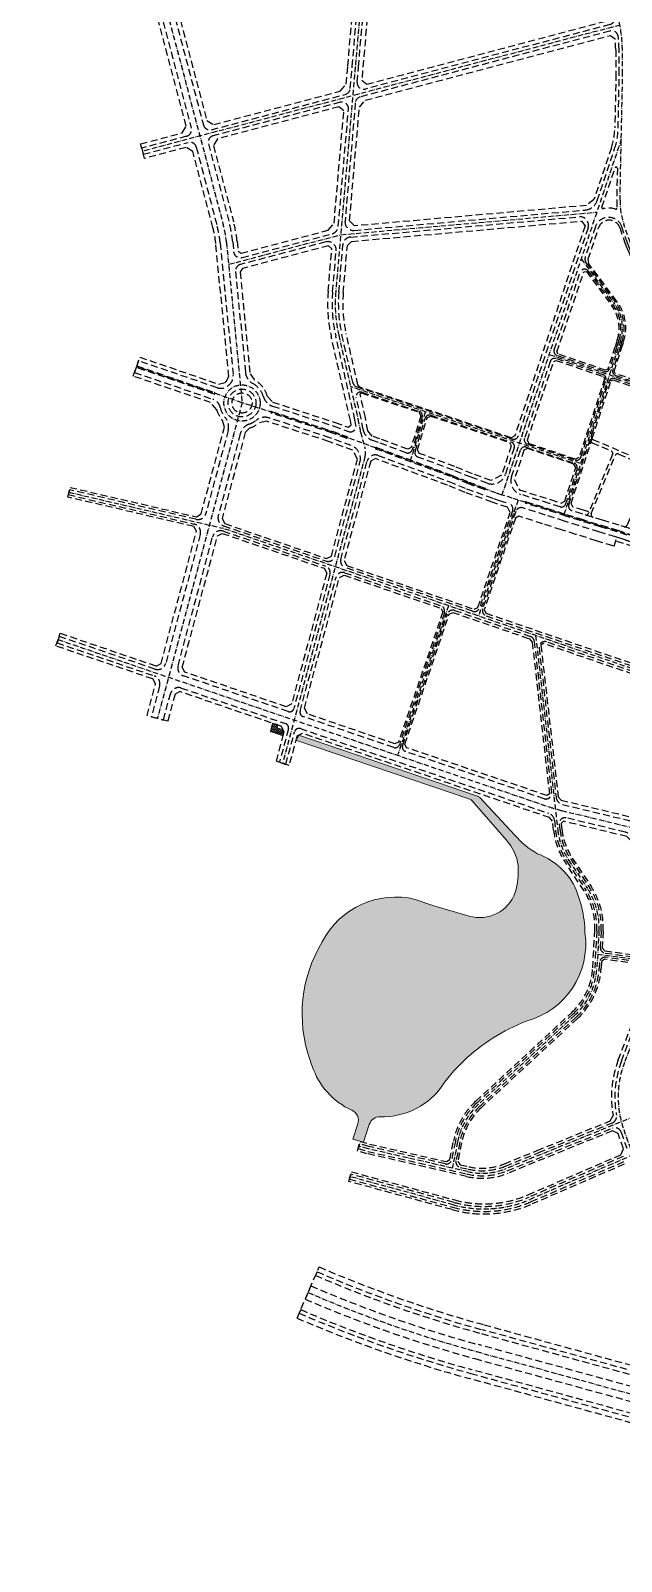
# Model space of a CAD drawing. Header units: metres. Extents: x 566631 to 571358, y 2062953 to 2068466.
# Drawn here: x 566754 to 567814, y 2063001 to 2065749 of the extents above; entities that cross this region are included whole.
import ezdxf

# ---------------------------------------------------------------- set-up
doc = ezdxf.new("R2010")
doc.units = ezdxf.units.M
doc.linetypes.add('ACAD_ISO10W100', pattern=[18.5, 12, -3, 0.5, -3])
doc.linetypes.add('HIDDEN', pattern=[0.375, 0.25, -0.125])
doc.layers.add('datMatNc', color=150, linetype='CONTINUOUS', lineweight=13)
for name, color, linetype in [('hacth sdd', 8, 'CONTINUOUS'), ('LogDg phu', 7, 'CONTINUOUS'), ('TimDg', 222, 'CONTINUOUS'), ('ViaHeSphu', 32, 'CONTINUOUS')]:
    doc.layers.add(name, color=color, linetype=linetype)
pattern_1 = [(0, (0, 0), (1.5875, 1.5875), [1.5875, -1.5875])]

msp = doc.modelspace()

# ---------------------------------------------------------------- hatches: boundary and pattern name
at = {"layer": 'hacth sdd'}
h = msp.add_hatch(dxfattribs=at)
h.set_pattern_fill('DASH', color=152, scale=0.5, style=0)
h.set_pattern_definition(pattern_1)
h.paths.add_polyline_path([(567196.5328415207, 2064497.738749619), (567197.8312388493, 2064502.578628437), (567188.344835457, 2064505.811150837), (567184.4496434717, 2064491.291514383), (567207.2170116127, 2064483.533460625), (567209.0393340427, 2064490.326311731), (567206.9845660216, 2064494.177290954)])
h = msp.add_hatch(dxfattribs=at)
h.set_pattern_fill('DASH', color=152, scale=0.5, style=0)
h.set_pattern_definition(pattern_1)
edge = h.paths.add_edge_path()
edge.add_arc((567409.439482877, 2064045.328761848), 148.5659409522286, 76.35179976346518, 152.7003840690624, ccw=False)
edge.add_line((567444.4950569529, 2064189.699622957), (567477.867174167, 2064177.959347559))
edge.add_line((567477.867174167, 2064177.959347559), (567540.9713856919, 2064159.622732107))
edge.add_arc((567559.9020532921, 2064224.997179553), 68.06018332867325, 253.8504168210014, 340.1410020687476)
edge.add_arc((567488.9586473359, 2064240.859990865), 140.4736999447239, 343.8881606613551, 363.9045468873496)
edge.add_arc((567545.5678099853, 2064239.116065908), 84.30053637577922, 7.70980706688391, 42.30183227612697)
edge.add_line((567607.9172936274, 2064295.853375703), (567546.7788459896, 2064366.386800929))
edge.add_arc((567539.2224577861, 2064359.836915638), 10.00000000062251, 40.9187801760177, 71.1832918045184)
edge.add_line((567542.4478751541, 2064369.302468068), (567229.984379754, 2064475.775406866))
edge.add_line((567229.984379754, 2064475.775406866), (567235.4104146592, 2064484.491091808))
edge.add_line((567235.4104146592, 2064484.491091808), (567556.0925156688, 2064375.217636774))
edge.add_arc((567552.8670983035, 2064365.752084344), 9.999999999186048, 43.03295591236781, 71.18329181774891, ccw=False)
edge.add_line((567560.1767113288, 2064372.576273483), (567623.2950252508, 2064304.968175263))
edge.add_arc((567731.5390515508, 2064395.335912226), 141.0074363763486, 219.8568832772078, 241.3467075162383)
edge.add_arc((567619.0922438592, 2064152.8826137), 126.8974977788511, 30.486607752572297, 69.31085971670842, ccw=False)
edge.add_arc((567534.5939523826, 2064125.388527615), 214.521277917157, 1.1773634486812057, 25.35807071409431, ccw=False)
edge.add_arc((567606.9511447549, 2064109.880586047), 143.5074604831693, -75.14867476411041, 7.977189961455679, ccw=False)
edge.add_arc((567775.1970408432, 2063639.992963159), 356.312927559991, 111.6511517485188, 133.1763741897588)
edge.add_arc((567726.6457406215, 2063691.737588033), 285.3570613012404, 133.1763741899961, 146.7714060176707)
edge.add_arc((567385.2216758681, 2063931.842116379), 132.5291037827885, 268.3869494716492, 320.815577192592, ccw=False)
edge.add_arc((567380.9281455987, 2063779.373453702), 19.99999999942256, 88.38712393226747, 161.948496993472)
edge.add_line((567361.9125784466, 2063785.570889128), (567351.4476648566, 2063753.461435227))
edge.add_line((567351.4476648566, 2063753.461435227), (567332.1915393996, 2063758.920766538))
edge.add_line((567332.1915393996, 2063758.920766538), (567341.2538583825, 2063786.72664483))
edge.add_arc((567322.2382912299, 2063792.924080256), 19.9999999998844, 341.9484969925137, 425.6109726984901)
edge.add_arc((567385.2216758685, 2063931.842116379), 132.529103783184, 198.2797114627122, 245.6111914585301, ccw=False)
edge.add_arc((567491.7679007688, 2063983.816224028), 250.507816456058, 199.0395119997098, 201.9262143987718, ccw=False)
edge.add_arc((567491.767900788, 2063983.816224025), 250.507816473157, 148.8316699562525, 199.0395119975718, ccw=False)

# ---------------------------------------------------------------- linework, layer by layer
at = {"layer": 'datMatNc', "linetype": 'Continuous'}
msp.add_lwpolyline([(567196.5328415207, 2064497.738749619), (567197.8312388493, 2064502.578628437), (567188.344835457, 2064505.811150837), (567184.4496434717, 2064491.291514383), (567207.2170116127, 2064483.533460625), (567209.0393340427, 2064490.326311731), (567206.9845660216, 2064494.177290954)], close=True, dxfattribs=at)
msp.add_lwpolyline([(567277.4207708054, 2064113.467579522, -0.3460298224271914), (567444.4950569529, 2064189.699622957), (567477.867174167, 2064177.959347559), (567540.9713856919, 2064159.622732107, 0.3953758625944973), (567623.9147974994, 2064201.876687911, 0.08756070964333275), (567629.1062907029, 2064250.425472286, 0.1520929217242332), (567607.9172936274, 2064295.853375703), (567546.7788459896, 2064366.386800929, 0.1328268304142825), (567542.4478751541, 2064369.302468068), (567229.984379754, 2064475.775406866), (567235.4104146592, 2064484.491091808), (567556.0925156688, 2064375.217636774, -0.1234504681101038), (567560.1767113288, 2064372.576273483), (567623.2950252508, 2064304.968175263, 0.09404282514558131), (567663.9248170749, 2064271.596620125, -0.171042043311651), (567728.4458793751, 2064217.262403557, -0.105901495999473), (567749.0699404447, 2064129.79638696, -0.3794942581787468), (567643.733790257, 2063971.167110839, 0.09419864720225449), (567531.3911819159, 2063899.834463884, 0.05938919283771991), (567487.9471433682, 2063848.107764549, -0.2328389696996911), (567381.4910712022, 2063799.365530001, 0.3324685421918747), (567361.9125784466, 2063785.570889128), (567351.4476648566, 2063753.461435227), (567332.1915393996, 2063758.920766538), (567341.2538583825, 2063786.72664483, 0.38217525221227), (567330.4968915795, 2063811.139335409, -0.2095096838573932), (567259.3804408102, 2063890.273535593, -0.01259628148562091), (567254.9644064361, 2063902.095534008, -0.222646308129913)], format="xyb", close=True, dxfattribs=at)
at = {"layer": 'LogDg phu', "linetype": 'HIDDEN', "ltscale": 50}
for points in [[(567342.3764804489, 2065684.115206062), (567367.0485707542, 2065965.747305955, -0.3162801207754457), (567375.9396792423, 2065976.30254163), (567683.1664304101, 2066057.411870524, -0.4824600276535601), (567698.223831549, 2066046.179445665), (567698.5305658912, 2066036.237316696), (567718.0483342491, 2065983.299657691), (567736.2004704069, 2065939.6103724), (567753.3433037947, 2065898.351773408), (567764.1834572515, 2065872.260404062), (567782.889280884, 2065827.239828553), (567791.5580962572, 2065806.374498329, -0.033971309950736), (567802.1595765763, 2065774.99941431, -0.4141603264595829), (567793.6196556231, 2065760.3359426), (567355.0513083818, 2065644.551805246, -0.5192549419956226), (567340.033396713, 2065657.194793225), (567342.3764804489, 2065684.115206062)], [(566967.9174883083, 2065856.171587669), (567042.307312655, 2065574.397045132, -0.4142135623401276), (567033.7679482679, 2065559.731464482), (566953.3132458287, 2065538.49103897), (566956.1849097031, 2065527.613720982), (567036.6396121664, 2065548.8541465, -0.4142135624060628), (567051.3051928186, 2065540.314782113), (567088.8582494761, 2065398.070927488, -0.0402322846934497), (567094.2187462795, 2065368.222162012), (567117.3760888429, 2065130.908479357, -0.2624126461045637), (567109.4396041232, 2065112.942856042, 0.0118165037042764), (567107.9522612247, 2065111.776093484, -0.260086503309049), (567088.7782610843, 2065108.288434618), (566947.5787513636, 2065156.49035243), (566944.5096003562, 2065147.499784477), (567084.1195619818, 2065099.840497917, -0.4265863132600625), (567084.7284486472, 2065098.531548877), (567084.3655542753, 2065097.598768832, -0.4019481200191961), (567083.1105305556, 2065097.014966725), (566943.540394775, 2065144.660657756), (566940.4712437675, 2065135.670089804), (567081.083032462, 2065087.668804988, -0.2654404804537039), (567094.2069553529, 2065072.792998288, 0.1289824447587912), (567103.2287935172, 2065054.608518793, -0.2498084157824932), (567108.5320311891, 2065031.700871061), (567068.5685756912, 2064882.733927342, -0.4047162769188344), (567050.6675441359, 2064872.014075585), (566823.6585773039, 2064925.062560969), (566821.6105918867, 2064916.298671666), (567047.3835726546, 2064863.539017112, -0.4237750589640522), (567058.4579861526, 2064845.045904522), (566996.3383680542, 2064613.490110914, -0.4337726607358509), (566977.0125194772, 2064603.178412685), (566805.0907466096, 2064661.761308526), (566801.2202457692, 2064650.40264561), (566975.7822340187, 2064590.920087904, -0.3949212833889752), (566985.4318304949, 2064572.835128843), (566970.5779161471, 2064517.465987334), (566992.3094999103, 2064511.636041717), (567004.9616059004, 2064558.797768286, -0.4337726606861456), (567024.2874544772, 2064569.109466514), (567211.5355773472, 2064505.30406774, -0.3949212834341722), (567216.6820288015, 2064495.658756241), (567200.6772099305, 2064435.999527019), (567212.060894001, 2064432.12050014), (567227.7903876147, 2064490.753432669, -0.4337726606921788), (567238.0975068556, 2064496.253005058), (567684.1139389406, 2064344.271474453, -0.2900222171443807), (567694.1796880765, 2064331.768582153), (567696.1910948097, 2064314.0871428, 0.1182637780138155), (567716.7542810475, 2064257.526784261), (567750.3159753281, 2064206.760376808, -0.1612753014736324), (567770.1933281597, 2064133.32452829), (567766.4742240764, 2064066.327757155, -0.194580537959424), (567727.8392411614, 2063984.222129992), (567555.2530941562, 2063824.526090134, 0.1582410904385305), (567516.34570712, 2063755.016573679), (567509.8900405753, 2063722.572374841, -0.4225308079342701), (567497.853923874, 2063714.77533935), (567361.3205208088, 2063745.985010838), (567344.0987715119, 2063750.86757329), (567341.6439210448, 2063742.208837289), (567359.0888402696, 2063737.263003613), (567537.361360447, 2063696.512339929, 0.1537583307204638), (567609.5273392772, 2063702.327144399), (567798.1196230582, 2063778.865018591, -0.4281684414986346), (567813.9527725921, 2063771.726391516), (567824.0354738234, 2063743.051645125, -0.3938343611780596)], [(567803.2715731764, 2065502.901173255, -0.9025807683757392), (567807.1673159035, 2065502.224382476), (567806.0101728828, 2065445.400323274, 0.0273015756544883), (567806.4993906249, 2065431.113326541, -0.5339524312746341), (567803.9121422686, 2065429.026520696, 0.1338492951280362), (567781.9742060346, 2065429.817181083, -0.6587787709091995), (567779.6219140326, 2065432.400548756), (567803.2715731764, 2065502.901173255)], [(567188.0746351178, 2065075.197311073), (567298.3486884257, 2065039.292747488), (567324.5891875827, 2065029.660673886, 0.5803112575973067), (567337.8722966141, 2065040.845112232), (567336.0472208107, 2065050.836615242), (567301.4909098818, 2065201.402303735, -0.078264583275548), (567295.9760068007, 2065280.749217998), (567302.3739068906, 2065354.256668479, 0.5192549419486734), (567283.6015173068, 2065370.060403453), (567130.7110569918, 2065329.696592083, 0.3678511276071161), (567121.8308928075, 2065316.928681291), (567139.526818053, 2065135.582951462, 0.2489147921579433), (567152.473598961, 2065116.043815468, -0.2004591865798307), (567171.8003204897, 2065092.018007753, 0.2485022821608421), (567188.0746351178, 2065075.197311073)], [(567805.7562472186, 2065180.451965599), (567793.4342465607, 2065142.607278973, -0.4180660477976023), (567783.25082582, 2065137.510298672), (567698.7457167975, 2065166.257664154, -0.4129701716837523), (567693.7375650815, 2065176.375707121), (567740.4857850826, 2065315.734109068, -0.6056772719832643), (567754.4890840678, 2065317.964826502), (567799.0721967127, 2065258.035202025, -0.2432255327829786), (567809.7666579629, 2065192.769181128), (567805.7562472196, 2065180.451965602)], [(568112.4684752321, 2064870.586365261, -0.0849013541954209), (568154.7936374525, 2064799.645257384), (568170.2598522492, 2064759.596116322, -0.5794754564461652), (568157.1368115601, 2064743.42912617, -0.04540292158535), (568132.7414940598, 2064749.714826037), (567904.8014558363, 2064831.094908206), (567826.0572873947, 2064856.48927033), (567810.6215260322, 2064861.467179445), (567780.628270253, 2064870.429194893), (567744.2255323324, 2064881.67364383), (567725.2216578388, 2064887.757598304, -0.4156601662961143), (567720.0539075398, 2064897.853450159), (567762.3080602807, 2065027.629061563), (567792.2382649466, 2065119.554005219, -0.4180660477980673), (567802.4216856877, 2065124.650985519), (567935.4803815087, 2065079.386420991, -0.2205237532354463), (567944.6087881036, 2065070.675429731, 0.091448498927731), (567969.5422333549, 2065030.646948267), (568066.6272611186, 2064924.208312495), (568112.4684752186, 2064870.586365277)], [(567146.3204801935, 2065043.048282549, 0.249808392993851), (567130.2636146585, 2065025.870924348), (567090.6827259434, 2064878.330028596, 0.3943497125995163), (567100.3042447233, 2064860.254668106), (567284.29212767, 2064797.15370553, 0.4343603917493699), (567299.7752686888, 2064805.395385256), (567345.1254313525, 2064974.441706327, 0.3881784725943391), (567329.5939159684, 2065004.388278293), (567291.1501927255, 2065018.499777071), (567181.9149772879, 2065054.066101339, 0.2535598416336589), (567158.4837041518, 2065049.756712119, -0.0874802468504296), (567146.3204799474, 2065043.048283269)], [(567358.1026810396, 2064976.502821421, -0.4411398368417452), (567377.7782116091, 2064986.690516839), (567504.8026381357, 2064939.869209062), (567536.574556091, 2064926.920336923), (567584.9954755917, 2064909.347610618), (567595.0029390609, 2064905.737507328), (567612.6123540234, 2064900.358125749, -0.4235979946114436), (567619.1563534325, 2064887.568999482), (567559.7634229069, 2064713.270037814, -0.4147930834762505), (567547.0537346456, 2064707.036301799), (567318.4246435289, 2064785.447529171, -0.3943497126035268), (567310.7274285057, 2064799.907817563), (567358.102681039, 2064976.50282142)], [(567843.4457248935, 2064840.899850589, -0.9999999999999998), (567842.524945875, 2064838.044650771), (567806.9134676185, 2064849.529066602), (567776.9942865431, 2064858.468948453), (567740.4752443322, 2064869.749322645), (567714.9717985612, 2064877.91406837), (567681.1212176314, 2064888.795377433), (567642.7878017973, 2064900.850206641, -0.9999999999999998), (567643.6877697066, 2064903.712034338), (567682.0302537418, 2064891.654353424), (567715.8881906109, 2064880.770679786), (567741.3753134522, 2064872.61115973), (567777.8664426337, 2064861.339407599), (567807.8034016379, 2064852.394213685), (567843.4457248935, 2064840.899850589)], [(567858.7760916166, 2064615.77055927), (567841.4898764219, 2064716.499695252, -0.1102106737775611), (567844.3176203083, 2064773.486933197), (567851.6259803068, 2064799.985128878, 0.4017190827836611), (567835.1989766508, 2064830.425428776), (567804.095343224, 2064840.456100842), (567774.2324589237, 2064849.379161159), (567737.6250254521, 2064860.686838545), (567712.0698904049, 2064868.868132222), (567678.242603283, 2064879.741953463), (567637.5070886915, 2064892.552178185, 0.4072795587421567), (567625.0416432299, 2064886.238169898), (567565.426164964, 2064711.28610289, 0.4136342786533171), (567571.6475815631, 2064698.60153214), (567845.676032616, 2064604.620022286, 0.569625543045786), (567858.7760916168, 2064615.77055927)], [(567018.4649381058, 2064609.132507953), (567080.5538762789, 2064840.573939711, -0.4343603917496063), (567099.9078025522, 2064850.876039368), (567283.5074885642, 2064787.908213823, -0.3943497125991714), (567291.2047035882, 2064773.447925432), (567226.5498484835, 2064532.441835202, -0.4337726607206524), (567216.2427292418, 2064526.942262814), (567028.1145345814, 2064591.047548891, -0.3949212834025911), (567018.4649381061, 2064609.132507954)], [(567237.6582072864, 2064527.536511593), (567302.1568634049, 2064767.960357737, -0.4343603917498789), (567317.6400044237, 2064776.202037463), (567490.40372833, 2064716.950541648, -0.4136342786488364), (567496.6251449293, 2064704.265970898), (567415.8988452943, 2064467.360499525, -0.4142135623620972), (567405.7460694561, 2064462.368391476), (567242.8046587401, 2064517.891200094, -0.3949212834025911), (567237.6582072865, 2064527.536511594)], [(567421.5781767697, 2064465.425249098), (567502.2878869848, 2064702.282035967, -0.4147930834986336), (567514.9975752464, 2064708.515771983), (567651.1405414958, 2064661.823826402, -0.289486145076956), (567657.8323224561, 2064653.494963915), (567688.832371575, 2064380.986435718, -0.5503608956663817), (567675.6710374157, 2064370.390592392), (567426.57028482, 2064455.27247326, -0.4142135623840932), (567421.57817677, 2064465.425249099)], [(567817.4783727478, 2063728.057018126), (567649.032920091, 2063655.20621789, -0.1703429515990829), (567513.9603407057, 2063645.633880425), (567328.6197230186, 2063696.26995266), (567326.164760257, 2063687.610820569), (567511.5884200135, 2063636.952060786, 0.170342951599138), (567652.605513895, 2063646.945674717), (567818.924954908, 2063718.876998369, -0.4348907271138535)], [(567951.0168417208, 2063310.956080458), (567565.3303013468, 2063416.709160621, -0.03490033887283163), (567268.04639786, 2063520.997053915), (567265.2743647915, 2063514.569314603, 0.03490033887283052), (567563.4792626943, 2063409.95833431), (567960.1614114727, 2063301.190320164, -0.2460576781075077)], [(567961.7538687177, 2063279.497020292), (567558.0583639924, 2063390.188057194, -0.03490033887282985), (567257.1562673482, 2063495.745221163), (567246.8601441119, 2063471.870761037, 0.03490033887283074), (567551.1830776422, 2063365.11355944), (567978.9243745574, 2063247.829301561, -0.2460576781158902)], [(567980.5168318019, 2063226.136001689), (567545.762178943, 2063345.343282324, -0.03490033887283008), (567238.7420466623, 2063453.046667599), (567235.9700136014, 2063446.618928284, 0.03490033887282785), (567543.9111402464, 2063338.592456024), (567998.6870334884, 2063213.895463883, -0.2460576781071912)]]:
    msp.add_lwpolyline(points, format="xyb", dxfattribs=at)
for points in [[(567331.1688521343, 2065685.090689306), (567354.7342454463, 2065954.08985108, 0.5194334140765106), (567339.7169206889, 2065966.739560381), (566998.2114886689, 2065876.58049607, 0.4142135623721753), (566989.6721242818, 2065861.914915418), (567064.0619486286, 2065580.140372881, 0.4142135623728919), (567078.7275292806, 2065571.601008494), (567318.8358727344, 2065634.990757379, 0.316434750184255), (567327.7275681377, 2065645.552714439)], [(567318.2563511914, 2065406.991590174, 0.4663944905013432), (567334.5181460722, 2065390.748987804), (567749.4550394153, 2065427.357800854, 0.2981785348041002), (567770.9598545805, 2065444.310164263), (567802.1764286964, 2065537.368079243, 0.0759697493602419), (567808.6406897898, 2065574.577655515), (567810.6225192797, 2065671.899762028), (567810.2207325753, 2065715.031919919, 0.0240261915107626), (567808.8772227279, 2065738.429413033, 0.4596837150671968), (567793.8807094595, 2065748.769411055), (567345.6772739864, 2065630.441564519, 0.3164347501858399), (567336.7855785828, 2065619.879607459)], [(567133.3690327965, 2065342.033761328), (567295.05992588, 2065384.720928971, 0.3164347501853987), (567306.1745451342, 2065397.923375297), (567324.4797500024, 2065608.237528611, 0.5192549419723665), (567309.4618383342, 2065620.88051659), (567081.599193155, 2065560.723690506, 0.4142135623706591), (567073.0598287676, 2065546.058109854), (567110.6130743551, 2065403.813539589, -0.0402314073767733), (567116.612381847, 2065370.407358761), (567118.3626523474, 2065352.470795575, 0.4621474220623991)], [(567314.6242189666, 2065365.260901081, -0.3638894669698853), (567328.2494329254, 2065378.902214803), (567739.0238075813, 2065415.143779555, -0.5406201430543695), (567754.563277604, 2065395.431281508), (567629.0284943185, 2065021.20683431, -0.4139671493859355), (567618.9059596731, 2065016.164355183), (567340.0298962054, 2065109.453248366, -0.2613096790778194), (567332.1408413053, 2065118.149071585), (567312.4558285248, 2065203.918860739, -0.0782645832755367), (567307.1836351156, 2065279.773734755)], [(567803.8861991273, 2065261.6164561, -0.243225532783154), (567815.4718654817, 2065190.911600129), (567811.4614547379, 2065178.594384601), (567799.0499828997, 2065140.474904225, 0.4103715430403758), (567804.0804488747, 2065130.424374593), (567926.0160643415, 2065088.943714493, 0.59851549208638), (567936.3265162107, 2065098.563352801), (567932.7712361236, 2065112.003242028, 0.0391189925665038), (567926.5753563761, 2065129.698284951), (567906.9602594743, 2065174.217931447, -0.0246099039766807), (567902.385598028, 2065186.16118613), (567884.1160632632, 2065241.928411264, 0.0483446112676546), (567874.8198657922, 2065263.131326071), (567861.3964828046, 2065287.139680674, -0.0224059596604359), (567856.1743985462, 2065297.548414919), (567829.423451989, 2065357.418414266, -0.0220428909642277), (567825.2151701065, 2065368.074266042), (567815.1272866676, 2065397.330341515, 0.7161338625191993), (567767.7908920154, 2065397.131776552), (567749.6724116948, 2065343.119827796, 0.2455803136111647), (567751.4213505147, 2065332.140887645)], [(567741.6635552743, 2064983.603425417), (567786.6225286075, 2065121.686379967, 0.410371543064352), (567781.5920626319, 2065131.7369096), (567696.901816461, 2065160.547255952, 0.4154580472307169), (567686.7407099785, 2065155.517788985), (567640.4129304684, 2065017.412737753, 0.4144600183025203), (567645.4596540218, 2065007.281682626), (567731.5187063699, 2064978.493432956, 0.4165723910315349)], [(567456.733314824, 2065055.885428904), (567438.7407795243, 2064996.687709875, -0.4313293627572639), (567428.3196878451, 2064991.507836256), (567378.3222972644, 2065009.936915426), (567366.6860835983, 2065014.208208658, -0.2655734687713497), (567350.7076886715, 2065033.184822), (567347.0686857754, 2065053.106793636), (567338.4097365964, 2065090.834797862, -0.5856534150003442), (567348.7449176218, 2065100.211116636), (567451.6169596479, 2065065.798629524, -0.4061093469140039)], [(567294.2586340505, 2065027.478559751), (567185.4965460554, 2065062.890836591, -0.4051242072480309), (567184.8460987938, 2065064.121553284), (567185.1260832407, 2065065.082062818, -0.4233617139901856), (567186.3957241686, 2065065.753081964), (567295.2402471008, 2065030.313964808), (567321.64524448, 2065020.62150901, -0.4142135623736446), (567322.2394111111, 2065019.338167273), (567321.8948235579, 2065018.399413088, -0.4142135623744187), (567320.6114818206, 2065017.805246457)], [(567448.9968993815, 2064983.886199123, -0.3973024323114915), (567444.109469616, 2064993.718939727), (567462.2964378796, 2065053.556367824, -0.4223644870665002), (567472.4886041477, 2065058.816701458), (567616.984976289, 2065010.480152031, -0.4144600183030302), (567622.0316998422, 2065000.349096905), (567605.9453214776, 2064952.394929196, -0.4214011389422815), (567573.7147324049, 2064936.845561382), (567544.4817103901, 2064947.45469273), (567512.7608847907, 2064960.382741815)], [(567570.1327106868, 2064926.975448901), (567569.7915657604, 2064926.035438187, -0.4142135623844914), (567568.5104101222, 2064925.4365724), (567539.9890090837, 2064935.787445112), (567508.2391537369, 2064948.727325478), (567374.0070364086, 2064998.205394004, -0.999999999945384), (567375.0445980176, 2065001.020259171), (567509.3243691898, 2064951.5246254), (567541.0672573975, 2064938.587584542), (567569.5338448997, 2064928.256604539, -0.4142135624075899)], [(567643.5386706375, 2065001.597479474), (567729.7831666103, 2064972.747195687, -0.4118586615486599), (567734.8522044225, 2064962.683653894), (567714.3206781372, 2064899.624967259, -0.4131155698406532), (567704.2655052942, 2064894.485563592), (567684.9088680904, 2064900.707777394), (567633.5511249213, 2064916.85840757, -0.4197824204078293), (567617.3488915642, 2064948.657871705), (567633.4161359922, 2064996.555000347, -0.4139671493858436)]]:
    msp.add_lwpolyline(points, format="xyb", close=True, dxfattribs=at)
msp.add_lwpolyline([(567827.5536276345, 2064832.890992454), (567804.095343224, 2064840.456100842)], dxfattribs=at)
at = {"layer": 'LogDg phu', "linetype": 'HIDDEN', "ltscale": 50, "elevation": 3.0256135e-09}
for points in [[(567869.4316825207, 2064536.205755824, 0.0262102819930557), (567868.5514009075, 2064548.169482427), (567864.554465218, 2064579.759777873, 0.2860795203820338), (567854.5393091518, 2064592.065656353), (567679.941572522, 2064651.946149938, 0.5510054199656702), (567666.7615198985, 2064641.35670566), (567697.2895344235, 2064372.997637099, 0.3151290315823712), (567708.6801652601, 2064360.11030573), (567826.6414379558, 2064331.691367495, 0.2424061696268835), (567848.8846956748, 2064337.116405219, -0.0602861032696012), (567856.2497694644, 2064342.095198122, 0.2679491923692663), (567869.807588621, 2064363.099615266), (567872.1015178686, 2064409.320887496), (567869.4316825209, 2064536.205755815)], [(567704.1398282414, 2064314.99137553, 0.1182637780474158), (567723.4277781249, 2064261.938636112), (567756.9894724038, 2064211.172228662, -0.1612753014692465), (567778.1810303831, 2064132.881117429), (567776.5692277516, 2064103.845745043, 0.3909915685067091), (567785.2041344199, 2064093.382987489), (567845.1462302014, 2064085.217759526, 0.4395720229050724), (567856.4836586801, 2064094.630570609), (567864.4845912796, 2064255.844472274, 0.2679491924267486), (567853.0731420203, 2064278.088096655, -0.1548451714326683), (567838.8209505696, 2064295.343831903, 0.2424061696295776), (567821.4886795743, 2064310.303308185), (567715.274800479, 2064335.892093392, 0.5207633259302888), (567702.9967207868, 2064325.039957354), (567704.1398282432, 2064314.991375518)], [(567606.1428967415, 2063710.666541783), (567666.2524937718, 2063735.061287331), (567798.3467117861, 2063788.670111813, 0.3559510431066859), (567805.63462334, 2063801.968336056, -0.1373555889736995), (567814.4464194839, 2063899.173747891), (567837.9147240459, 2063960.884111685, 0.0786159736822154), (567853.5501365128, 2064035.521891922), (567855.1154982419, 2064067.062974004, 0.3893017981580232), (567846.4775119846, 2064077.467150877), (567786.3744697592, 2064085.654302737, 0.4378232372372239), (567775.0401208692, 2064076.300072335), (567774.4619263001, 2064065.8843463, -0.1945805379506044), (567733.2725643489, 2063978.350247914), (567560.6864173368, 2063818.654208049, 0.1582410904113171), (567524.1918915194, 2063753.455359288), (567517.5814736389, 2063720.23342773, 0.405944946066114), (567525.1608179356, 2063708.533356261), (567539.3667227975, 2063705.286080402, 0.1537597788545987), (567606.1433053197, 2063710.666707601)]]:
    msp.add_lwpolyline(points, format="xyb", dxfattribs=at)
at = {"layer": 'LogDg phu', "linetype": 'HIDDEN', "ltscale": 50}
msp.add_circle((567133.3775414181, 2065080.896404972), 24.99999998825183, dxfattribs=at)
at = {"layer": 'TimDg', "linetype": 'ACAD_ISO10W100', "ltscale": 0.75}
msp.add_line((566822.6345845953, 2064920.680616317), (567097.5942868897, 2064856.426785501), dxfattribs=at)
at = {"layer": 'TimDg', "linetype": 'ACAD_ISO10W100', "ltscale": 0.75, "elevation": 3.0256135e-09}
for points in [[(567594.1647045505, 2066797.574992891), (567402.388524083, 2066431.659909919), (567379.9646474225, 2066178.624956455), (567365.7225642753, 2066015.066273839), (567336.7726655349, 2065684.60294775), (567301.5798202008, 2065280.261476442, 0.0782645832755356), (567306.9733684624, 2065202.660582067), (567341.5579525483, 2065051.971704285), (567345.2317327136, 2065031.859342091, 0.0247708474153709), (567345.9095665065, 2065028.967029097), (567353.9796697705, 2065000.874283548, -0.1362929719945765), (567354.1212481138, 2064984.818020207), (567206.3690519657, 2064434.060013579)], [(568193.0832087187, 2064731.240113768), (568184.7157054999, 2064740.92365648, -0.0862336663825151), (568179.4295796582, 2064749.730688863), (568159.4579145457, 2064801.446512279, 0.0849013541956927), (568116.2689734908, 2064873.835397884), (568070.3755392325, 2064927.518428707), (567973.2363552547, 2065034.016438346, -0.1207984345953523), (567944.7460514054, 2065086.286763092), (567937.6049701774, 2065113.281919116, 0.0391189925667646), (567931.1509287739, 2065131.714255496), (567911.5358318719, 2065176.233901991, -0.0246099039764934), (567907.1371189428, 2065187.717800724), (567888.8675841781, 2065243.485025859, 0.0483446112677103), (567879.1840451456, 2065265.571395449), (567865.760662158, 2065289.579750052, -0.0224059596606717), (567860.7394272942, 2065299.588148365), (567833.9884807371, 2065359.458147712, -0.0220428909642775), (567829.94205585, 2065369.704159035), (567818.8108764227, 2065401.985918375, -0.0883305273864666), (567812.0089292399, 2065445.278166935), (567816.6230883118, 2065671.866621091), (567816.2204722706, 2065715.087808976, 0.0964100116880603), (567797.0989186661, 2065808.676516364)], [(566803.1554961894, 2064656.081977068), (567685.0255780105, 2064355.581916561, 0.0230043455598889), (567707.1069396714, 2064349.174598789), (568107.6248733317, 2064252.68280823, 0.0769972865294169), (568145.7657517053, 2064249.520539343), (568475.0604647789, 2064272.929999566, -0.1609279775912595), (568727.3868973779, 2064208.997598203), (569232.8136818934, 2063846.674202743, 0.1296282518077459), (569447.2422016178, 2063764.948266778), (569685.3651785232, 2063739.535575265)], [(567875.4303547401, 2064536.331976281), (567878.104649222, 2064409.235186033), (567859.5427609335, 2064035.224482185, -0.0786159736723757), (567843.5228711085, 2063958.75134669), (567820.0545665488, 2063897.040982902, 0.1772023395655189), (567818.5340301701, 2063776.785366473), (568075.9617958516, 2063044.672441034)], [(569016.6601467041, 2064412.793872978), (568952.2650847611, 2064323.957233456, -0.1457533219444159), (568839.0024254879, 2064237.11857609), (568804.9881959426, 2064224.135160361, 0.2535328776076914), (568727.3880973246, 2064133.772245777), (568704.4051833819, 2064027.485417871, -0.1860575808702756), (568605.7228099433, 2063877.147704989), (568549.9860071612, 2063837.186181295, -0.1809899403731052), (568380.8048218403, 2063791.46942245), (568111.9719944025, 2063816.864037913, 0.1262595102391276), (567989.2223207826, 2063797.431555936), (567650.8192169928, 2063651.075946304, -0.170342951608247), (567512.7743803526, 2063641.292970607), (567327.3922416337, 2063691.9403866)]]:
    msp.add_lwpolyline(points, format="xyb", dxfattribs=at)
at = {"layer": 'TimDg', "linetype": 'ACAD_ISO10W100', "ltscale": 0.75}
for points in [[(566753.8376359537, 2066711.138337395), (566815.0095858234, 2066479.430595888), (567099.735567445, 2065400.942591377, -0.0402322847460783), (567105.4155640637, 2065369.314760381), (567133.5111576923, 2065081.394470211)], [(567742.1538104843, 2065339.572351463), (567801.4791979204, 2065259.825829045, -0.2432255327561953), (567812.6192617185, 2065191.840390617), (567711.2300273152, 2064880.442598187)], [(568221.4333189043, 2065152.468234378), (568163.9097474377, 2065126.879189411, -0.083538388214202), (568099.579281898, 2065110.324816897), (568050.972345265, 2065106.174490188, 0.0519852496160137), (568010.2713219376, 2065098.386717096), (567996.5826171621, 2065094.258071937, 0.0729356139942513), (567971.6225845211, 2065082.551672221, -0.2320515424830588), (567945.4158369744, 2065079.175366194), (567684.5876695082, 2065167.905180974)], [(568466.6627547967, 2064864.155845218, -0.00746186775433512), (568453.450431034, 2064857.218440605), (568425.8600781467, 2064843.25276899), (568401.4853966306, 2064830.698355794), (568345.3608208888, 2064800.137372532), (568311.3209707933, 2064781.54112238), (568251.083669629, 2064748.816358753, -0.2132928836256542), (568129.0428850079, 2064739.355275319), (567901.2632088154, 2064820.678104382), (567807.3584346282, 2064850.961640143), (567777.4303645884, 2064859.904178026), (567740.9252788923, 2064871.180241187), (567715.429994586, 2064879.342374078), (567681.5757356866, 2064890.224865429), (567618.4028944597, 2064910.091026453), (567598.4782925664, 2064916.177658895), (567588.7381270727, 2064919.691336821), (567540.5281332404, 2064937.187514827), (567508.7817614633, 2064950.125975439), (567374.5248677114, 2064999.613176575), (567294.7494405756, 2065028.896262279), (567133.511157687, 2065081.394470191)], [(567660.4823195109, 2064663.377242719), (567700.1654615264, 2064314.539259159, 0.1182637780138519), (567720.0910295862, 2064259.732710187), (567753.6527238667, 2064208.966302734, -0.1612753014732871), (567774.1871792714, 2064133.102822859), (567770.4680751881, 2064066.106051725, -0.1945805379595189), (567730.5559027551, 2063981.286188953), (567557.9697557499, 2063821.590149095, 0.1582410904384785), (567520.2687993197, 2063754.235966483), (567510.904921454, 2063707.175990063)], [(567771.8729792464, 2064091.414307035), (568132.0017394781, 2064042.35807393, 0.0313210640604466), (568147.6055246058, 2064041.220677372), (568188.6734479332, 2064040.80415205, -0.0673851097826389), (568208.5872632153, 2064037.902163077), (568218.0614927368, 2064035.185236694, 0.1331544665284441), (568233.7600070235, 2064034.957215322), (568308.8262284293, 2064054.142965701), (568410.6186296928, 2064088.715947113)], [(567991.6423281325, 2063862.260310044), (567607.8351180078, 2063706.49684309, -0.1537583307290587), (567538.3641342288, 2063700.899188996), (567360.2046805392, 2063741.624007225), (567342.8713462778, 2063746.538205288)], [(567252.00820565, 2063483.807991134, 0.0349003388820317), (567554.6207207752, 2063377.650808329), (567882.8243423128, 2063287.659221211), (568919.8828883132, 2063001.076375914)]]:
    msp.add_lwpolyline(points, format="xyb", dxfattribs=at)
for points in [[(567811.8071871304, 2065759.319812215), (566954.7490777657, 2065533.052379977)], [(567814.2318589872, 2065554.440033119), (567599.9933514853, 2064915.786068639)], [(567109.2663074936, 2065329.852801315), (567310.5206033732, 2065382.984896157), (567770.3251403637, 2065423.552265821)], [(567133.5111576944, 2065081.394470189), (567133.5111576897, 2065081.39447019), (566944.0249975654, 2065146.080221117)], [(567133.5111576923, 2065081.394470211), (566981.4437080286, 2064514.551014525)], [(567435.8905122775, 2064976.993749664), (567462.714954331, 2065065.249560047)], [(567628.8447914782, 2064906.700296702), (567557.916015428, 2064698.547375038)], [(567504.1333802893, 2064716.999081312), (567413.1550474807, 2064450.007222199)]]:
    msp.add_lwpolyline(points, dxfattribs=at)
at = {"layer": 'TimDg', "linetype": 'ACAD_ISO10W100', "ltscale": 0.75, "elevation": 3.0256135e-09}
for points in [[(567741.0830790357, 2064972.130581214), (567328.1817622575, 2065110.253252472)], [(568108.766692864, 2064509.632468775), (567097.5942868897, 2064856.426785501)]]:
    msp.add_lwpolyline(points, dxfattribs=at)
at = {"layer": 'TimDg', "linetype": 'ACAD_ISO10W100', "ltscale": 0.75}
msp.add_circle((567133.3775414181, 2065080.896404972), 32.5, dxfattribs=at)
at = {"layer": 'ViaHeSphu', "linetype": 'HIDDEN', "ltscale": 50}
msp.add_lwpolyline([(567795.3049309781, 2065777.329060083, 0.0297640177377033), (567786.0172738483, 2065804.072480294), (567777.348458475, 2065824.937810518), (567758.6426936319, 2065869.95824453), (567747.8024890228, 2065896.049736991), (567730.6597111725, 2065937.308202314), (567712.4608629617, 2065981.109916035), (567692.5635051514, 2066035.077128042), (567692.3556549432, 2066041.814142112), (567681.04124611, 2066048.576713288), (567384.9321327441, 2065970.402493813), (567374.390708235, 2065957.888056523), (567348.3771967472, 2065660.797325142), (567348.3771967472, 2065660.797325142), (567357.1788276309, 2065653.387578973), (567789.6106506462, 2065767.551644563)], format="xyb", close=True, dxfattribs=at)
for points in [[(567082.4866934525, 2065580.867544239), (567309.845043745, 2065640.891234065), (567320.380867061, 2065653.406160455), (567323.1989831103, 2065685.784366279), (567346.3887181521, 2065950.495397359), (567337.5926883328, 2065957.90465444), (567006.0547970177, 2065870.377068456), (566998.9386600283, 2065858.155751246), (567070.2653762425, 2065587.983681228)], [(567732.0443208672, 2064979.899307142), (567648.7753618149, 2065007.75422208), (567645.6238123607, 2065014.080806233), (567693.0679695902, 2065155.51382618), (567696.8622357028, 2065157.391883074), (567782.4575500935, 2065128.273646135), (567784.3689177063, 2065124.454863358), (567738.3340344875, 2064983.067455774)], [(567454.2595439071, 2065058.062629516), (567436.9486106101, 2065001.107467371), (567430.8031477323, 2064998.052823768), (567380.7388433436, 2065016.506567422), (567367.1029439375, 2065021.511883285), (567359.2738370954, 2065030.810059607), (567354.9061719725, 2065054.721142716), (567345.1742084252, 2065097.124389837), (567347.3481642301, 2065099.096653562), (567450.9718353858, 2065064.432733433)], [(567515.293054181, 2064966.909774964), (567451.4645106422, 2064990.437028456), (567448.2270896303, 2064996.950210755), (567465.6440772695, 2065054.254305117), (567471.8398276567, 2065057.452027102), (567613.669268454, 2065010.007612589), (567616.8208179082, 2065003.681028436), (567599.1530874401, 2064951.012783879), (567580.2823867507, 2064941.9087782), (567546.9976231218, 2064953.988351397)], [(567372.7601940298, 2064981.07976938), (567364.3784144464, 2064976.739809289), (567316.4947590397, 2064798.249693478), (567321.3024055465, 2064789.217861217), (567550.4157310746, 2064710.64055956), (567556.7580164494, 2064713.75126786), (567614.7647455109, 2064883.982178397), (567609.7049224504, 2064893.926961319), (567592.7913504664, 2064899.093774513), (567582.6137882856, 2064902.765239398), (567534.0586433592, 2064920.386678257), (567502.2704687455, 2064933.342175914)], [(567729.2578591551, 2064971.341218791), (567645.9130368016, 2064999.221511324), (567639.5811273471, 2064996.067309103), (567621.9675462142, 2064943.560485985), (567631.5061446945, 2064924.839466878), (567687.029952347, 2064907.378721372), (567706.404169243, 2064901.150856559), (567712.7122648666, 2064904.37505273), (567732.4516044436, 2064965.000688226)], [(567408.0038616362, 2064468.994278243), (567250.8004744488, 2064522.561836916), (567245.30090206, 2064532.868956157), (567308.1923836272, 2064767.301931943), (567316.6275518555, 2064771.79197404), (567490.8254191537, 2064712.04862068), (567493.9422871614, 2064705.693776549), (567414.3493465347, 2064472.114345775)], [(567425.708009451, 2064468.243844935), (567505.2932934304, 2064701.800805934), (567511.6355788048, 2064704.911514234), (567649.0242206587, 2064657.792348509), (567654.3189427981, 2064651.202322198), (567685.2503696029, 2064379.2970242), (567681.0827388361, 2064375.941774487), (567428.8280769825, 2064461.898360036)]]:
    msp.add_lwpolyline(points, close=True, dxfattribs=at)
for points in [[(567819.3723095561, 2063714.167649027), (567654.391810797, 2063642.815403131, -0.1703429515990882), (567510.4024596604, 2063632.611150969), (567324.937278872, 2063683.28125451), (567329.8472043953, 2063700.59951869), (567515.1463010447, 2063649.974790246, 0.170342951608238), (567647.2466231885, 2063659.336489477), (567813.3867646622, 2063731.190268055), (567818.0757567486, 2063741.912946646), (567808.3611236763, 2063769.540923835), (567798.2946130466, 2063774.079570122), (567611.2195605465, 2063698.157445708, -0.1537583307290227), (567536.3585866467, 2063692.125490865), (567357.973, 2063732.902), (567340.416495811, 2063737.879469285), (567345.3261967443, 2063755.196941293), (567362.4363610784, 2063750.34601445), (567500.4733684963, 2063718.792639541), (567506.3234042301, 2063722.582311689), (567512.9130014456, 2063755.699604974, -0.1582410904384666), (567552.8760152615, 2063827.095038543), (567725.4621622667, 2063986.791078401, 0.1945805379596907), (567762.9796043538, 2064066.521749406), (567766.6987084372, 2064133.518520542, 0.1612753014733883), (567747.3963203568, 2064204.830191623), (567713.834626076, 2064255.596599076, -0.1182637780136867), (567692.7135239326, 2064313.691540986), (567690.8816555535, 2064329.794733403), (567685.5837338901, 2064336.375400482), (567241.4520136836, 2064487.714709426), (567231.8067021843, 2064482.568257973), (567217.7527360364, 2064430.1809867), (567194.985367895, 2064437.939040458), (567209.0393340427, 2064490.326311731), (567203.5397616539, 2064500.633430972), (567021.512168479, 2064562.659917499), (567013.0725209172, 2064558.156772477), (567000.0362852585, 2064509.563172161), (566962.851130799, 2064519.538856889), (566978.1079446764, 2064576.409838287), (566973.2958188361, 2064585.428567622), (566799.2849953482, 2064644.723314152), (566807.0259970296, 2064667.440639985), (566979.528126013, 2064608.659985949), (566987.967773575, 2064613.163130971), (567051.6985519923, 2064850.724652201), (567046.6959545057, 2064859.078466926), (566820.5865991781, 2064911.916727014), (566824.6825700126, 2064929.444505622), (567051.3623804463, 2064876.472938997), (567059.9924996546, 2064881.640998629), (567101.861398715, 2065037.710634054), (567098.5946762026, 2065049.287034725, -0.1186114696194222), (567088.0230695996, 2065068.56871719), (567076.9778697817, 2065081.673562406), (566938.2097640781, 2065129.045460787), (566949.8402310532, 2065163.114981447), (567091.0397407738, 2065114.913063636), (567102.934884699, 2065117.86984092, -0.0118165037042764), (567104.7157366738, 2065119.266851167), (567109.6025526267, 2065128.198305695), (567086.2565647337, 2065367.445203174, 0.0402322846934497), (567081.1232677911, 2065396.028855418), (567045.1017652111, 2065532.471473741), (567032.8804479692, 2065539.587610749), (566958.2269817914, 2065519.878739301), (566951.2711737407, 2065546.226020649), (567025.9246399194, 2065565.934892095), (567033.0407769089, 2065578.156209305), (566961.7140606935, 2065848.328279324)], [(567804.2209928797, 2065714.976030861), (567804.621950248, 2065671.932902965), (567802.6419334328, 2065574.699811854, -0.0759697493595358), (567796.4879568717, 2065539.276295243), (567765.1905352571, 2065445.977370483), (567752.0488698927, 2065435.617723801), (567335.4639604766, 2065398.863510528), (567326.3697513288, 2065407.946986499), (567344.1322796564, 2065612.026161407), (567354.6681029722, 2065624.541087797), (567794.6019838185, 2065740.685732469), (567803.2107910889, 2065734.775670949, -0.0208340331246285), (567804.2209928796, 2065714.976030879)], [(567082.1508310054, 2065542.963833309), (567118.347867099, 2065405.856327337, -0.0402322847460713), (567124.5745633917, 2065371.184317609), (567126.2958222347, 2065353.545062427), (567131.6157850648, 2065349.844994016), (567288.1090745395, 2065391.159969496), (567298.6448978555, 2065403.674895886), (567316.1993094396, 2065605.362953236), (567307.397678556, 2065612.772699406), (567089.2669679954, 2065555.18515052), (567082.1508310059, 2065542.96383331)], [(567320.2531040075, 2065205.708412372, -0.0782645832828169), (567315.1535041395, 2065279.080057782), (567322.4962792033, 2065363.443468712), (567330.0761603096, 2065371.032306324), (567742.5923863086, 2065407.427550142), (567749.3733316724, 2065398.825624076), (567622.863502922, 2065021.694525567), (567616.5315934675, 2065018.540323346), (567344.9889381278, 2065109.376063976), (567341.4728185872, 2065113.25175686), (567320.2531040042, 2065205.708412387)], [(567825.7714289906, 2065355.786627509), (567852.522375544, 2065295.916628171, 0.0224059596815323), (567857.9051393217, 2065285.187625171), (567871.3285223079, 2065261.179270571, -0.0483446112855081), (567880.3148465314, 2065240.683119589), (567898.5843812947, 2065184.915894458, 0.0246099039842736), (567903.2998015562, 2065172.605155012), (567922.914898459, 2065128.085508515, -0.039118992539333), (567928.9042488806, 2065110.980300356), (567932.8843980582, 2065095.93429477), (567928.0475103864, 2065091.421484805), (567803.2149614136, 2065133.887638057), (567801.303593801, 2065137.706420835), (567814.3140584971, 2065177.6655941), (567818.324469241, 2065189.982809629, 0.2432255327838511), (567806.2932003347, 2065263.407083139), (567756.185819165, 2065330.762553834), (567754.7916207688, 2065339.5146157), (567773.5875363299, 2065395.546027273, -0.7161338625213786), (567811.456652052, 2065395.704879244), (567821.4336615104, 2065366.770351652, 0.022042890997686), (567825.7714289961, 2065355.786627497)], [(567155.8844293343, 2065122.157039921, -0.2067042485416283), (567178.8447066727, 2065092.801735028), (567188.1997184732, 2065082.5182801), (567300.6391188761, 2065045.908692621), (567324.2686838635, 2065037.235011996), (567329.5821355991, 2065041.708962576), (567328.2097346135, 2065049.222266162), (567293.6936344025, 2065199.612752088, -0.0782645832754861), (567288.0061377769, 2065281.442894971), (567294.66010963, 2065357.892433039), (567288.4989680115, 2065363.079255357), (567134.2969071235, 2065322.369175162), (567129.948142854, 2065316.116516642), (567147.7838252343, 2065133.338572378), (567155.8844293304, 2065122.157039922)], [(567802.9036434594, 2065181.380756099), (567789.9419812257, 2065141.571470334), (567786.1730326136, 2065139.685045594), (567700.6787021232, 2065168.768929329), (567698.7926520109, 2065172.57934426), (567746.9630619005, 2065316.177353806), (567751.5376202968, 2065316.906078314), (567796.6651955054, 2065256.244574988, -0.2432255327827462), (567806.9140542035, 2065193.697971628), (567802.9036434605, 2065181.380756103)], [(567756.2619425982, 2064885.282053774), (567746.3256936127, 2064888.351263694), (567727.3511922712, 2064894.425814564), (567724.1372531939, 2064900.704649825), (567762.1500511771, 2065017.453744991), (567795.7305302816, 2065120.589813858), (567799.4994788937, 2065122.476238599), (567933.9897349967, 2065076.724678821), (567940.4210447479, 2065070.411427037, 0.0938702190959128), (567966.586935835, 2065027.951356205), (568063.6286386276, 2064921.560219526), (568109.4280766143, 2064867.987139175, -0.0849013541954209), (568151.0622157779, 2064798.204253468), (568166.4781167079, 2064758.285398139), (568160.1401293136, 2064750.046116973, -0.0490109050092553), (568135.0951543656, 2064756.307267403), (567907.0530675771, 2064837.723783367), (567831.5532713552, 2064862.071861499)], [(567760.3833171906, 2065021.717578428), (567760.3833171906, 2065021.717578428, 0.3876918740819717), (567763.1622292865, 2065015.576372497), (567890.1413278871, 2064960.965901569, 0.4133252053218345), (567900.6415434115, 2064965.132089685), (567944.6468940462, 2065066.603040454, 0.20325342093201), (567944.6787141078, 2065070.506705789), (567944.6787141078, 2065070.506705789)], [(567147.6688498739, 2065036.121875353), (567139.0465531743, 2065027.734949327), (567097.6203332607, 2064873.315435463), (567102.4279797676, 2064864.283603202), (567285.3045802384, 2064801.563768953), (567293.7397484669, 2064806.053811051), (567340.4610331957, 2064980.21109815), (567332.305287319, 2064995.936326808), (567288.8597622751, 2065011.883831937), (567177.0542324785, 2065048.287034987), (567163.8144319111, 2065045.083059735, -0.0991882272364232), (567147.6688498718, 2065036.121875353)], [(567755.4090084012, 2065006.439932975), (567755.4090084012, 2065006.439932975, -0.4412421354812174), (567762.1387755028, 2065009.485170574), (567795.8782072461, 2064994.974701713, -0.4091131406781765), (567798.5297627128, 2064988.486478998), (567755.3338621071, 2064883.015979629, -0.3890595511634483), (567749.2193581708, 2064880.137378022), (567749.2193581708, 2064880.137378022)], [(567763.6179044226, 2064875.683530168), (567763.6179044226, 2064875.683530168, -0.4405645771986321), (567760.4665775478, 2064882.355814769), (567803.0575591697, 2064986.349296479, -0.4193324455418574), (567809.6599696421, 2064989.047517294), (567860.2498419139, 2064967.290103834, -0.4026915105762118), (567862.9420595297, 2064960.904372921), (567824.8948553586, 2064861.830487022, -0.3982813381797333), (567818.6925785424, 2064858.864329808), (567818.6925785424, 2064858.864329808)], [(567801.369742397, 2064823.998295103), (567799.2007061174, 2064824.697791889), (567769.4356004265, 2064833.591635858), (567732.6746452918, 2064844.946734581), (567707.0297341333, 2064853.156769438), (567673.2429046775, 2064864.017585514), (567630.5003178176, 2064877.458980529), (567624.1178963071, 2064874.22615083), (567568.1090227178, 2064709.858297245), (567571.2258907255, 2064703.503453114), (567849.5630966482, 2064608.04420149), (567853.4469815386, 2064611.350095159), (567835.5763225206, 2064715.484865091, -0.110210673777475), (567838.5335813938, 2064775.082205537), (567846.4273940292, 2064803.703098859), (567836.1395757907, 2064822.767091235), (567804.2855426219, 2064833.039761193)], [(567540.3696818175, 2063709.672887126, 0.1537583307205531), (567604.4506754692, 2063714.836240473), (567663.159619305, 2063738.662548035), (567794.5180536133, 2063791.97276369), (567799.6265191694, 2063801.46818689, -0.1365395607139143), (567808.838272419, 2063901.306512879), (567832.3065769786, 2063963.016876667, 0.0786159736725775), (567847.557512092, 2064035.819301659), (567849.1689248804, 2064068.288284442), (567844.4625193389, 2064073.956998682), (567783.8653700377, 2064082.211457114), (567778.6339912604, 2064077.89400378), (567777.9565460224, 2064065.690354043, -0.1945805379593666), (567735.6496432436, 2063975.781299505), (567563.0634962382, 2063816.085259646, 0.1582410904384919), (567527.6245971939, 2063752.772327992), (567520.9520974776, 2063719.238392178), (567524.8506152229, 2063713.220333827), (567540.3696818111, 2063709.672887128)], [(567869.5545053685, 2063239.452230863), (567541.3990164183, 2063329.430620296, -0.0349003388820263), (567232.207968356, 2063437.895567945), (567271.8084430987, 2063529.720414257, 0.0349003388728303), (567567.842425132, 2063425.870996361), (567953.294675394, 2063320.18215723)]]:
    msp.add_lwpolyline(points, format="xyb", dxfattribs=at)
for points in [[(567222.5335339184, 2064540.627009915), (567212.888222419, 2064535.480558461), (567030.8606292444, 2064597.507044989), (567026.048503404, 2064606.525774325), (567089.3179578482, 2064842.367673928), (567097.7531260768, 2064846.857716025), (567280.6297265474, 2064784.137881777), (567285.4373730541, 2064775.106049516), (567222.5335339184, 2064540.627009915)], [(567801.3672789154, 2064823.99065621), (567806.434026998, 2064839.701894101)]]:
    msp.add_lwpolyline(points, dxfattribs=at)
at = {"layer": 'ViaHeSphu', "linetype": 'HIDDEN', "ltscale": 50, "elevation": 3.0256135e-09}
for points in [[(567863.4330103013, 2064536.07953536, 0.0262102819930557), (567862.5988569824, 2064547.41634179), (567858.3158096927, 2064581.267957077), (567852.9586158033, 2064587.850478264), (567674.1930273279, 2064649.160389152), (567670.0285960848, 2064645.814498672), (567700.9491327694, 2064374.004931188), (567706.3752007883, 2064367.865891342), (567832.5842970646, 2064337.459907836), (567844.1600671997, 2064340.943140577, -0.0860355981337137), (567856.544044777, 2064348.843474967), (567863.5471998025, 2064358.001736008), (567866.098386515, 2064409.406588958), (567863.4330103014, 2064536.07953535)], [(567707.617399119, 2064315.386977343, 0.1182637780474158), (567726.3474330964, 2064263.868821298), (567759.9091273751, 2064213.102413847, -0.1612753014692465), (567781.6756501059, 2064132.687125178), (567780.022313136, 2064102.903543946), (567784.6994283373, 2064097.236369501), (567845.2087886689, 2064088.993869558), (567850.4108771057, 2064093.312862687), (567858.7597312597, 2064261.537171006), (567852.6977925481, 2064271.343843465, -0.1811804716411411), (567832.8719761581, 2064294.08855457), (567824.1525106218, 2064302.461265325), (567710.7063649152, 2064329.792430327), (567706.4105877929, 2064325.995553382), (567707.6173991204, 2064315.386977331)]]:
    msp.add_lwpolyline(points, format="xyb", dxfattribs=at)
at = {"layer": 'ViaHeSphu', "linetype": 'HIDDEN', "ltscale": 50}
msp.add_circle((567133.3775414181, 2065080.896404972), 17.99999998825183, dxfattribs=at)

doc.saveas('drawing.dxf')
